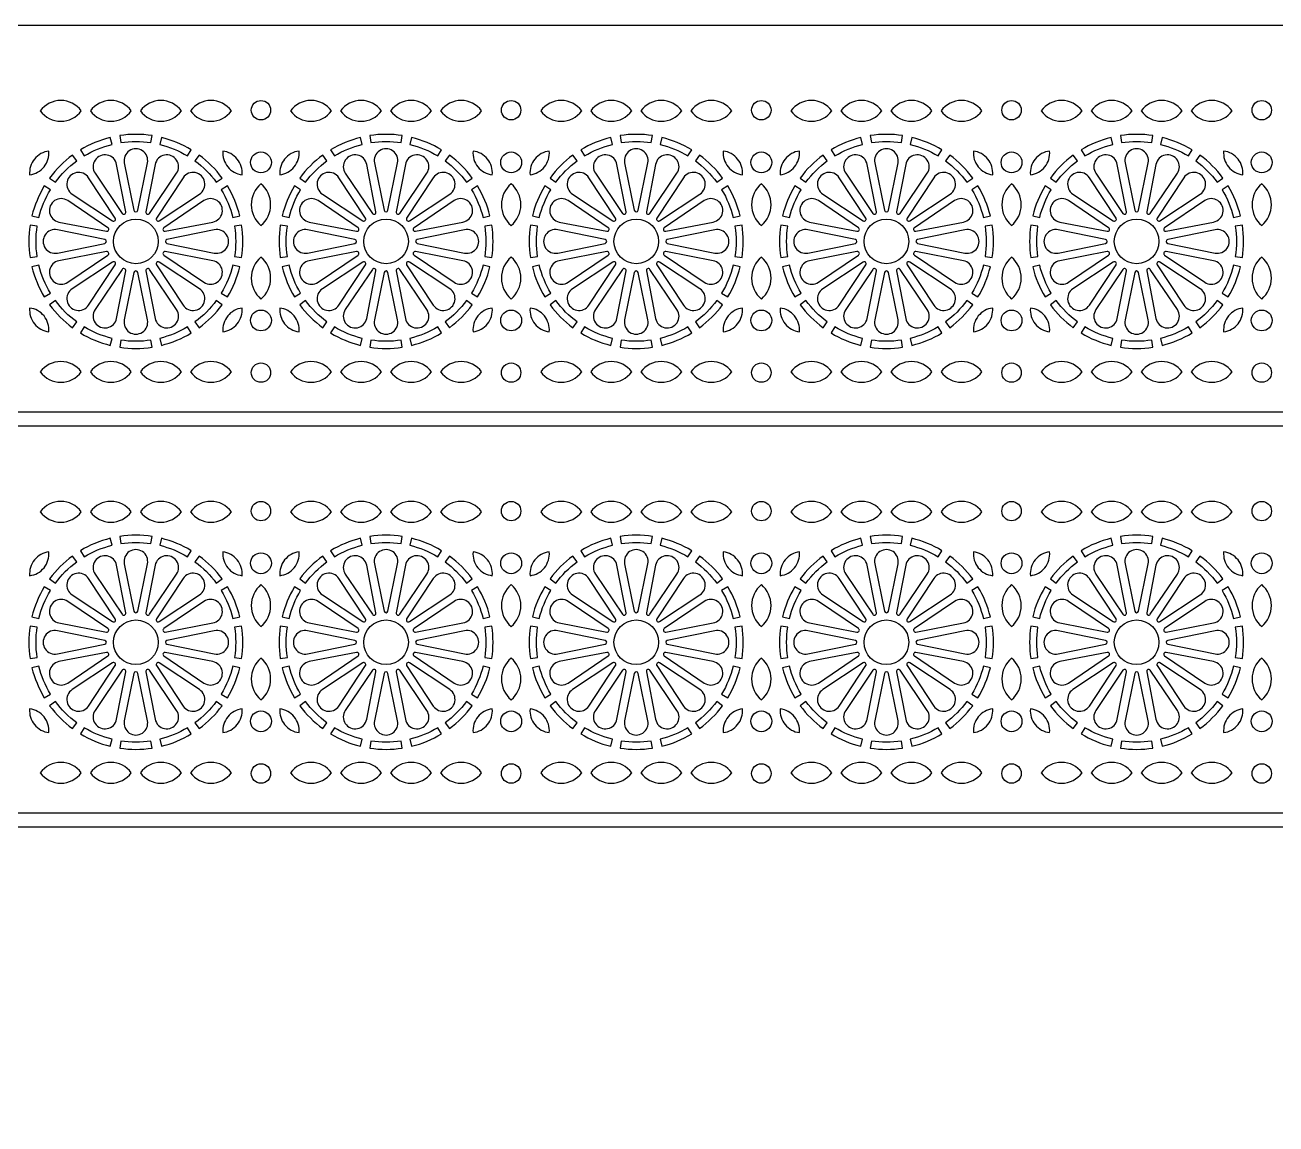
# Model space of a CAD drawing. Header units: millimetres. Extents: x 0 to 2290, y 158 to 1220.
# Drawn here: x 486 to 1036, y 737 to 1220 of the extents above; entities that cross this region are included whole.
import ezdxf

# ---------------------------------------------------------------- set-up
doc = ezdxf.new("R2010")
doc.units = ezdxf.units.MM
doc.layers.add('CUT', color=1, linetype='CONTINUOUS')

msp = doc.modelspace()

# ---------------------------------------------------------------- linework, layer by layer
at = {"layer": 'CUT'}
for points in [[(0, 1220), (1400.362, 1220), (1230.212, 1049.85), (170.15, 1049.85)], [(0, 1043.85), (1400.362, 1043.85), (1230.212, 873.7), (170.15, 873.7)], [(0, 867.7), (1059.75, 867.7), (1059.75, 157.95), (0, 157.95)]]:
    msp.add_lwpolyline(points, close=True, dxfattribs=at)
for points in [[(511.188, 1182.275, 0.2394053), (502.181, 1186.85, 0.2394053), (493.174, 1182.275, 0.2394053), (502.181, 1177.7, 0.2394053)], [(533.188, 1182.275, 0.2394053), (524.181, 1186.85, 0.2394053), (515.174, 1182.275, 0.2394053), (524.181, 1177.7, 0.2394053)], [(555.188, 1182.275, 0.2394053), (546.181, 1186.85, 0.2394053), (537.174, 1182.275, 0.2394053), (546.181, 1177.7, 0.2394053)], [(577.188, 1182.275, 0.2394053), (568.181, 1186.85, 0.2394053), (559.174, 1182.275, 0.2394053), (568.181, 1177.7, 0.2394053)], [(621.188, 1182.275, 0.2394053), (612.181, 1186.85, 0.2394053), (603.174, 1182.275, 0.2394053), (612.181, 1177.7, 0.2394053)], [(643.188, 1182.275, 0.2394053), (634.181, 1186.85, 0.2394053), (625.174, 1182.275, 0.2394053), (634.181, 1177.7, 0.2394053)], [(665.188, 1182.275, 0.2394053), (656.181, 1186.85, 0.2394053), (647.174, 1182.275, 0.2394053), (656.181, 1177.7, 0.2394053)], [(687.188, 1182.275, 0.2394053), (678.181, 1186.85, 0.2394053), (669.174, 1182.275, 0.2394053), (678.181, 1177.7, 0.2394053)], [(722.181, 1177.7, 0.2394053), (731.188, 1182.275, 0.2394053), (722.181, 1186.85, 0.2394053), (713.174, 1182.275, 0.2394053)], [(744.181, 1177.7, 0.2394053), (753.188, 1182.275, 0.2394053), (744.181, 1186.85, 0.2394053), (735.174, 1182.275, 0.2394053)], [(766.181, 1177.7, 0.2394053), (775.188, 1182.275, 0.2394053), (766.181, 1186.85, 0.2394053), (757.174, 1182.275, 0.2394053)], [(788.181, 1177.7, 0.2394053), (797.188, 1182.275, 0.2394053), (788.181, 1186.85, 0.2394053), (779.174, 1182.275, 0.2394053)], [(832.181, 1177.7, 0.2394053), (841.188, 1182.275, 0.2394053), (832.181, 1186.85, 0.2394053), (823.174, 1182.275, 0.2394053)], [(854.181, 1177.7, 0.2394053), (863.188, 1182.275, 0.2394053), (854.181, 1186.85, 0.2394053), (845.174, 1182.275, 0.2394053)], [(876.181, 1177.7, 0.2394053), (885.188, 1182.275, 0.2394053), (876.181, 1186.85, 0.2394053), (867.174, 1182.275, 0.2394053)], [(898.181, 1177.7, 0.2394053), (907.188, 1182.275, 0.2394053), (898.181, 1186.85, 0.2394053), (889.174, 1182.275, 0.2394053)], [(942.181, 1177.7, 0.2394053), (951.188, 1182.275, 0.2394053), (942.181, 1186.85, 0.2394053), (933.174, 1182.275, 0.2394053)], [(964.181, 1177.7, 0.2394053), (973.188, 1182.275, 0.2394053), (964.181, 1186.85, 0.2394053), (955.174, 1182.275, 0.2394053)], [(986.181, 1177.7, 0.2394053), (995.188, 1182.275, 0.2394053), (986.181, 1186.85, 0.2394053), (977.174, 1182.275, 0.2394053)], [(1008.181, 1177.7, 0.2394053), (1017.188, 1182.275, 0.2394053), (1008.181, 1186.85, 0.2394053), (999.174, 1182.275, 0.2394053)], [(528.551, 1168.319, -0.0759539), (541.811, 1168.319), (542.291, 1171.429, 0.0760116), (528.071, 1171.429)], [(638.551, 1168.319, -0.0759539), (651.811, 1168.319), (652.291, 1171.429, 0.0760116), (638.071, 1171.429)], [(762.291, 1171.429, 0.0760116), (748.071, 1171.429), (748.551, 1168.319, -0.0759539), (761.811, 1168.319)], [(872.291, 1171.429, 0.0760116), (858.071, 1171.429), (858.551, 1168.319, -0.0759539), (871.811, 1168.319)], [(982.291, 1171.429, 0.0760116), (968.071, 1171.429), (968.551, 1168.319, -0.0759539), (981.811, 1168.319)], [(512.45, 1162.478, -0.075954), (524.7, 1167.552), (523.954, 1170.61, 0.0760115), (510.815, 1165.169)], [(545.662, 1167.552, -0.075954), (557.912, 1162.478), (559.547, 1165.169, 0.0760115), (546.408, 1170.61)], [(622.45, 1162.478, -0.075954), (634.7, 1167.552), (633.954, 1170.61, 0.0760115), (620.815, 1165.169)], [(655.662, 1167.552, -0.075954), (667.912, 1162.478), (669.547, 1165.169, 0.0760115), (656.408, 1170.61)], [(743.954, 1170.61, 0.0760115), (730.815, 1165.169), (732.45, 1162.478, -0.075954), (744.7, 1167.552)], [(779.547, 1165.169, 0.0760115), (766.408, 1170.61), (765.662, 1167.552, -0.075954), (777.912, 1162.478)], [(853.954, 1170.61, 0.0760115), (840.815, 1165.169), (842.45, 1162.478, -0.075954), (854.7, 1167.552)], [(889.547, 1165.169, 0.0760115), (876.408, 1170.61), (875.662, 1167.552, -0.075954), (887.912, 1162.478)], [(963.954, 1170.61, 0.0760115), (950.815, 1165.169), (952.45, 1162.478, -0.075954), (964.7, 1167.552)], [(999.547, 1165.169, 0.0760115), (986.408, 1170.61), (985.662, 1167.552, -0.075954), (997.912, 1162.478)], [(496.932, 1164.615, 0.1945763), (490.594, 1161.114, 0.1945765), (488.472, 1154.19, 0.1945763), (494.81, 1157.691, 0.1945765)], [(499.81, 1150.921, -0.0759542), (509.185, 1160.296), (507.326, 1162.837, 0.0760113), (497.269, 1152.78)], [(530.737, 1137.874), (526.694, 1158.749, 1.2247823), (517.265, 1154.843), (529.167, 1137.224, 0.816472)], [(536.031, 1138.589), (540.284, 1159.422, 1.2247824), (530.079, 1159.422), (534.332, 1138.589, 0.8164713)], [(541.195, 1137.224), (553.097, 1154.843, 1.2247823), (543.668, 1158.749), (539.625, 1137.874, 0.816472)], [(561.177, 1160.296, -0.0759542), (570.552, 1150.921), (573.093, 1152.78, 0.0760113), (563.036, 1162.837)], [(581.89, 1154.19, 0.1945765), (579.768, 1161.114, 0.1945763), (573.43, 1164.615, 0.1945765), (575.552, 1157.691, 0.1945763)], [(606.932, 1164.615, 0.1945763), (600.594, 1161.114, 0.1945765), (598.472, 1154.19, 0.1945763), (604.81, 1157.691, 0.1945765)], [(609.81, 1150.921, -0.0759542), (619.185, 1160.296), (617.326, 1162.837, 0.0760113), (607.269, 1152.78)], [(640.737, 1137.874), (636.694, 1158.749, 1.2247823), (627.265, 1154.843), (639.167, 1137.224, 0.816472)], [(646.031, 1138.589), (650.284, 1159.422, 1.2247824), (640.079, 1159.422), (644.332, 1138.589, 0.8164713)], [(651.195, 1137.224), (663.097, 1154.843, 1.2247823), (653.668, 1158.749), (649.625, 1137.874, 0.816472)], [(671.177, 1160.296, -0.0759542), (680.552, 1150.921), (683.093, 1152.78, 0.0760113), (673.036, 1162.837)], [(691.89, 1154.19, 0.1945765), (689.768, 1161.114, 0.1945763), (683.43, 1164.615, 0.1945765), (685.552, 1157.691, 0.1945763)], [(714.81, 1157.691, 0.1945765), (716.932, 1164.615, 0.1945763), (710.594, 1161.114, 0.1945765), (708.472, 1154.19, 0.1945763)], [(727.326, 1162.837, 0.0760113), (717.269, 1152.78), (719.81, 1150.921, -0.0759542), (729.185, 1160.296)], [(750.737, 1137.874), (746.694, 1158.749, 1.2247823), (737.265, 1154.843), (749.167, 1137.224, 0.816472)], [(756.031, 1138.589), (760.284, 1159.422, 1.2247824), (750.079, 1159.422), (754.332, 1138.589, 0.8164713)], [(761.195, 1137.224), (773.097, 1154.843, 1.2247823), (763.668, 1158.749), (759.625, 1137.874, 0.816472)], [(793.093, 1152.78, 0.0760113), (783.036, 1162.837), (781.177, 1160.296, -0.0759542), (790.552, 1150.921)], [(795.552, 1157.691, 0.1945763), (801.89, 1154.19, 0.1945765), (799.768, 1161.114, 0.1945763), (793.43, 1164.615, 0.1945765)], [(824.81, 1157.691, 0.1945765), (826.932, 1164.615, 0.1945763), (820.594, 1161.114, 0.1945765), (818.472, 1154.19, 0.1945763)], [(837.326, 1162.837, 0.0760113), (827.269, 1152.78), (829.81, 1150.921, -0.0759542), (839.185, 1160.296)], [(860.737, 1137.874), (856.694, 1158.749, 1.2247823), (847.265, 1154.843), (859.167, 1137.224, 0.816472)], [(866.031, 1138.589), (870.284, 1159.422, 1.2247824), (860.079, 1159.422), (864.332, 1138.589, 0.8164713)], [(871.195, 1137.224), (883.097, 1154.843, 1.2247823), (873.668, 1158.749), (869.625, 1137.874, 0.816472)], [(903.093, 1152.78, 0.0760113), (893.036, 1162.837), (891.177, 1160.296, -0.0759542), (900.552, 1150.921)], [(905.552, 1157.691, 0.1945763), (911.89, 1154.19, 0.1945765), (909.768, 1161.114, 0.1945763), (903.43, 1164.615, 0.1945765)], [(934.81, 1157.691, 0.1945765), (936.932, 1164.615, 0.1945763), (930.594, 1161.114, 0.1945765), (928.472, 1154.19, 0.1945763)], [(947.326, 1162.837, 0.0760113), (937.269, 1152.78), (939.81, 1150.921, -0.0759542), (949.185, 1160.296)], [(970.737, 1137.874), (966.694, 1158.749, 1.2247823), (957.265, 1154.843), (969.167, 1137.224, 0.816472)], [(976.031, 1138.589), (980.284, 1159.422, 1.2247824), (970.079, 1159.422), (974.332, 1138.589, 0.8164713)], [(981.195, 1137.224), (993.097, 1154.843, 1.2247823), (983.668, 1158.749), (979.625, 1137.874, 0.816472)], [(1013.093, 1152.78, 0.0760113), (1003.036, 1162.837), (1001.177, 1160.296, -0.0759542), (1010.552, 1150.921)], [(1015.552, 1157.691, 0.1945763), (1021.89, 1154.19, 0.1945765), (1019.768, 1161.114, 0.1945763), (1013.43, 1164.615, 0.1945765)], [(526.12, 1135.188), (514.396, 1152.926, 1.2247826), (507.18, 1145.71), (524.918, 1133.986, 0.8164706)], [(545.444, 1133.986), (563.182, 1145.71, 1.2247826), (555.966, 1152.926), (544.242, 1135.188, 0.8164706)], [(636.12, 1135.188), (624.396, 1152.926, 1.2247826), (617.18, 1145.71), (634.918, 1133.986, 0.8164706)], [(655.444, 1133.986), (673.182, 1145.71, 1.2247826), (665.966, 1152.926), (654.242, 1135.188, 0.8164706)], [(746.12, 1135.188), (734.396, 1152.926, 1.2247826), (727.18, 1145.71), (744.918, 1133.986, 0.8164706)], [(765.444, 1133.986), (783.182, 1145.71, 1.2247826), (775.966, 1152.926), (764.242, 1135.188, 0.8164706)], [(856.12, 1135.188), (844.396, 1152.926, 1.2247826), (837.18, 1145.71), (854.918, 1133.986, 0.8164706)], [(875.444, 1133.986), (893.182, 1145.71, 1.2247826), (885.966, 1152.926), (874.242, 1135.188, 0.8164706)], [(966.12, 1135.188), (954.396, 1152.926, 1.2247826), (947.18, 1145.71), (964.918, 1133.986, 0.8164706)], [(985.444, 1133.986), (1003.182, 1145.71, 1.2247826), (995.966, 1152.926), (984.242, 1135.188, 0.8164706)], [(590.181, 1131.843, 0.2204795), (594.446, 1141.045, 0.2204795), (590.181, 1150.247, 0.2204795), (585.916, 1141.045, 0.2204795)], [(700.181, 1131.843, 0.2204795), (704.446, 1141.045, 0.2204795), (700.181, 1150.247, 0.2204795), (695.916, 1141.045, 0.2204795)], [(814.446, 1141.045, 0.2204795), (810.181, 1150.247, 0.2204795), (805.916, 1141.045, 0.2204795), (810.181, 1131.843, 0.2204795)], [(924.446, 1141.045, 0.2204795), (920.181, 1150.247, 0.2204795), (915.916, 1141.045, 0.2204795), (920.181, 1131.843, 0.2204795)], [(1034.446, 1141.045, 0.2204795), (1030.181, 1150.247, 0.2204795), (1025.916, 1141.045, 0.2204795), (1030.181, 1131.843, 0.2204795)], [(492.554, 1135.406, -0.075954), (497.628, 1147.656), (494.937, 1149.291, 0.0760115), (489.496, 1136.152)], [(572.734, 1147.656, -0.075954), (577.808, 1135.406), (580.866, 1136.152, 0.0760115), (575.425, 1149.291)], [(602.554, 1135.406, -0.075954), (607.628, 1147.656), (604.937, 1149.291, 0.0760115), (599.496, 1136.152)], [(682.734, 1147.656, -0.075954), (687.808, 1135.406), (690.866, 1136.152, 0.0760115), (685.425, 1149.291)], [(714.937, 1149.291, 0.0760115), (709.496, 1136.152), (712.554, 1135.406, -0.075954), (717.628, 1147.656)], [(800.866, 1136.152, 0.0760115), (795.425, 1149.291), (792.734, 1147.656, -0.075954), (797.808, 1135.406)], [(824.937, 1149.291, 0.0760115), (819.496, 1136.152), (822.554, 1135.406, -0.075954), (827.628, 1147.656)], [(910.866, 1136.152, 0.0760115), (905.425, 1149.291), (902.734, 1147.656, -0.075954), (907.808, 1135.406)], [(934.937, 1149.291, 0.0760115), (929.496, 1136.152), (932.554, 1135.406, -0.075954), (937.628, 1147.656)], [(1020.866, 1136.152, 0.0760115), (1015.425, 1149.291), (1012.734, 1147.656, -0.075954), (1017.808, 1135.406)], [(522.882, 1130.939), (505.263, 1142.841, 1.2247823), (501.357, 1133.412), (522.232, 1129.369, 0.816472)], [(548.13, 1129.369), (569.005, 1133.412, 1.2247823), (565.099, 1142.841), (547.48, 1130.939, 0.816472)], [(632.882, 1130.939), (615.263, 1142.841, 1.2247823), (611.357, 1133.412), (632.232, 1129.369, 0.816472)], [(658.13, 1129.369), (679.005, 1133.412, 1.2247823), (675.099, 1142.841), (657.48, 1130.939, 0.816472)], [(742.882, 1130.939), (725.263, 1142.841, 1.2247823), (721.357, 1133.412), (742.232, 1129.369, 0.816472)], [(768.13, 1129.369), (789.005, 1133.412, 1.2247823), (785.099, 1142.841), (767.48, 1130.939, 0.816472)], [(852.882, 1130.939), (835.263, 1142.841, 1.2247823), (831.357, 1133.412), (852.232, 1129.369, 0.816472)], [(878.13, 1129.369), (899.005, 1133.412, 1.2247823), (895.099, 1142.841), (877.48, 1130.939, 0.816472)], [(962.882, 1130.939), (945.263, 1142.841, 1.2247823), (941.357, 1133.412), (962.232, 1129.369, 0.816472)], [(988.13, 1129.369), (1009.005, 1133.412, 1.2247823), (1005.099, 1142.841), (987.48, 1130.939, 0.816472)], [(491.788, 1118.295, -0.0759539), (491.788, 1131.555), (488.677, 1132.035, 0.0760116), (488.677, 1117.815)], [(521.517, 1125.775), (500.684, 1130.028, 1.2247824), (500.684, 1119.822), (521.517, 1124.075, 0.8164713)], [(548.845, 1124.075), (569.678, 1119.822, 1.2247824), (569.678, 1130.028), (548.845, 1125.775, 0.8164713)], [(578.575, 1131.555, -0.0759539), (578.575, 1118.295), (581.685, 1117.815, 0.0760116), (581.685, 1132.035)], [(601.788, 1118.295, -0.0759539), (601.788, 1131.555), (598.677, 1132.035, 0.0760116), (598.677, 1117.815)], [(631.517, 1125.775), (610.684, 1130.028, 1.2247824), (610.684, 1119.822), (631.517, 1124.075, 0.8164713)], [(658.845, 1124.075), (679.678, 1119.822, 1.2247824), (679.678, 1130.028), (658.845, 1125.775, 0.8164713)], [(688.575, 1131.555, -0.0759539), (688.575, 1118.295), (691.685, 1117.815, 0.0760116), (691.685, 1132.035)], [(708.677, 1132.035, 0.0760116), (708.677, 1117.815), (711.788, 1118.295, -0.0759539), (711.788, 1131.555)], [(741.517, 1125.775), (720.684, 1130.028, 1.2247824), (720.684, 1119.822), (741.517, 1124.075, 0.8164713)], [(768.845, 1124.075), (789.678, 1119.822, 1.2247824), (789.678, 1130.028), (768.845, 1125.775, 0.8164713)], [(801.685, 1117.815, 0.0760116), (801.685, 1132.035), (798.575, 1131.555, -0.0759539), (798.575, 1118.295)], [(818.677, 1132.035, 0.0760116), (818.677, 1117.815), (821.788, 1118.295, -0.0759539), (821.788, 1131.555)], [(851.517, 1125.775), (830.684, 1130.028, 1.2247824), (830.684, 1119.822), (851.517, 1124.075, 0.8164713)], [(878.845, 1124.075), (899.678, 1119.822, 1.2247824), (899.678, 1130.028), (878.845, 1125.775, 0.8164713)], [(911.685, 1117.815, 0.0760116), (911.685, 1132.035), (908.575, 1131.555, -0.0759539), (908.575, 1118.295)], [(928.677, 1132.035, 0.0760116), (928.677, 1117.815), (931.788, 1118.295, -0.0759539), (931.788, 1131.555)], [(961.517, 1125.775), (940.684, 1130.028, 1.2247824), (940.684, 1119.822), (961.517, 1124.075, 0.8164713)], [(988.845, 1124.075), (1009.678, 1119.822, 1.2247824), (1009.678, 1130.028), (988.845, 1125.775, 0.8164713)], [(1021.685, 1117.815, 0.0760116), (1021.685, 1132.035), (1018.575, 1131.555, -0.0759539), (1018.575, 1118.295)], [(522.232, 1120.481), (501.357, 1116.438, 1.2247823), (505.263, 1107.009), (522.882, 1118.911, 0.816472)], [(547.48, 1118.911), (565.099, 1107.009, 1.2247823), (569.005, 1116.438), (548.13, 1120.481, 0.816472)], [(590.181, 1099.603, 0.2204795), (594.446, 1108.805, 0.2204795), (590.181, 1118.007, 0.2204795), (585.916, 1108.805, 0.2204795)], [(632.232, 1120.481), (611.357, 1116.438, 1.2247823), (615.263, 1107.009), (632.882, 1118.911, 0.816472)], [(657.48, 1118.911), (675.099, 1107.009, 1.2247823), (679.005, 1116.438), (658.13, 1120.481, 0.816472)], [(700.181, 1099.603, 0.2204795), (704.446, 1108.805, 0.2204795), (700.181, 1118.007, 0.2204795), (695.916, 1108.805, 0.2204795)], [(742.232, 1120.481), (721.357, 1116.438, 1.2247823), (725.263, 1107.009), (742.882, 1118.911, 0.816472)], [(767.48, 1118.911), (785.099, 1107.009, 1.2247823), (789.005, 1116.438), (768.13, 1120.481, 0.816472)], [(814.446, 1108.805, 0.2204795), (810.181, 1118.007, 0.2204795), (805.916, 1108.805, 0.2204795), (810.181, 1099.603, 0.2204795)], [(852.232, 1120.481), (831.357, 1116.438, 1.2247823), (835.263, 1107.009), (852.882, 1118.911, 0.816472)], [(877.48, 1118.911), (895.099, 1107.009, 1.2247823), (899.005, 1116.438), (878.13, 1120.481, 0.816472)], [(924.446, 1108.805, 0.2204795), (920.181, 1118.007, 0.2204795), (915.916, 1108.805, 0.2204795), (920.181, 1099.603, 0.2204795)], [(962.232, 1120.481), (941.357, 1116.438, 1.2247823), (945.263, 1107.009), (962.882, 1118.911, 0.816472)], [(987.48, 1118.911), (1005.099, 1107.009, 1.2247823), (1009.005, 1116.438), (988.13, 1120.481, 0.816472)], [(1034.446, 1108.805, 0.2204795), (1030.181, 1118.007, 0.2204795), (1025.916, 1108.805, 0.2204795), (1030.181, 1099.603, 0.2204795)], [(497.628, 1102.194, -0.075954), (492.554, 1114.444), (489.496, 1113.698, 0.0760115), (494.937, 1100.559)], [(524.918, 1115.864), (507.18, 1104.14, 1.2247826), (514.396, 1096.924), (526.12, 1114.662, 0.8164706)], [(529.167, 1112.626), (517.265, 1095.007, 1.2247823), (526.694, 1091.101), (530.737, 1111.976, 0.816472)], [(534.332, 1111.261), (530.079, 1090.428, 1.2247824), (540.284, 1090.428), (536.031, 1111.261, 0.8164713)], [(539.625, 1111.976), (543.668, 1091.101, 1.2247823), (553.097, 1095.007), (541.195, 1112.626, 0.816472)], [(544.242, 1114.662), (555.966, 1096.924, 1.2247826), (563.182, 1104.14), (545.444, 1115.864, 0.8164706)], [(577.808, 1114.444, -0.075954), (572.734, 1102.194), (575.425, 1100.559, 0.0760115), (580.866, 1113.698)], [(607.628, 1102.194, -0.075954), (602.554, 1114.444), (599.496, 1113.698, 0.0760115), (604.937, 1100.559)], [(634.918, 1115.864), (617.18, 1104.14, 1.2247826), (624.396, 1096.924), (636.12, 1114.662, 0.8164706)], [(639.167, 1112.626), (627.265, 1095.007, 1.2247823), (636.694, 1091.101), (640.737, 1111.976, 0.816472)], [(644.332, 1111.261), (640.079, 1090.428, 1.2247824), (650.284, 1090.428), (646.031, 1111.261, 0.8164713)], [(649.625, 1111.976), (653.668, 1091.101, 1.2247823), (663.097, 1095.007), (651.195, 1112.626, 0.816472)], [(654.242, 1114.662), (665.966, 1096.924, 1.2247826), (673.182, 1104.14), (655.444, 1115.864, 0.8164706)], [(687.808, 1114.444, -0.075954), (682.734, 1102.194), (685.425, 1100.559, 0.0760115), (690.866, 1113.698)], [(709.496, 1113.698, 0.0760115), (714.937, 1100.559), (717.628, 1102.194, -0.075954), (712.554, 1114.444)], [(744.918, 1115.864), (727.18, 1104.14, 1.2247826), (734.396, 1096.924), (746.12, 1114.662, 0.8164706)], [(749.167, 1112.626), (737.265, 1095.007, 1.2247823), (746.694, 1091.101), (750.737, 1111.976, 0.816472)], [(754.332, 1111.261), (750.079, 1090.428, 1.2247824), (760.284, 1090.428), (756.031, 1111.261, 0.8164713)], [(759.625, 1111.976), (763.668, 1091.101, 1.2247823), (773.097, 1095.007), (761.195, 1112.626, 0.816472)], [(764.242, 1114.662), (775.966, 1096.924, 1.2247826), (783.182, 1104.14), (765.444, 1115.864, 0.8164706)], [(795.425, 1100.559, 0.0760115), (800.866, 1113.698), (797.808, 1114.444, -0.075954), (792.734, 1102.194)], [(819.496, 1113.698, 0.0760115), (824.937, 1100.559), (827.628, 1102.194, -0.075954), (822.554, 1114.444)], [(854.918, 1115.864), (837.18, 1104.14, 1.2247826), (844.396, 1096.924), (856.12, 1114.662, 0.8164706)], [(859.167, 1112.626), (847.265, 1095.007, 1.2247823), (856.694, 1091.101), (860.737, 1111.976, 0.816472)], [(864.332, 1111.261), (860.079, 1090.428, 1.2247824), (870.284, 1090.428), (866.031, 1111.261, 0.8164713)], [(869.625, 1111.976), (873.668, 1091.101, 1.2247823), (883.097, 1095.007), (871.195, 1112.626, 0.816472)], [(874.242, 1114.662), (885.966, 1096.924, 1.2247826), (893.182, 1104.14), (875.444, 1115.864, 0.8164706)], [(905.425, 1100.559, 0.0760115), (910.866, 1113.698), (907.808, 1114.444, -0.075954), (902.734, 1102.194)], [(929.496, 1113.698, 0.0760115), (934.937, 1100.559), (937.628, 1102.194, -0.075954), (932.554, 1114.444)], [(964.918, 1115.864), (947.18, 1104.14, 1.2247826), (954.396, 1096.924), (966.12, 1114.662, 0.8164706)], [(969.167, 1112.626), (957.265, 1095.007, 1.2247823), (966.694, 1091.101), (970.737, 1111.976, 0.816472)], [(974.332, 1111.261), (970.079, 1090.428, 1.2247824), (980.284, 1090.428), (976.031, 1111.261, 0.8164713)], [(979.625, 1111.976), (983.668, 1091.101, 1.2247823), (993.097, 1095.007), (981.195, 1112.626, 0.816472)], [(984.242, 1114.662), (995.966, 1096.924, 1.2247826), (1003.182, 1104.14), (985.444, 1115.864, 0.8164706)], [(1015.425, 1100.559, 0.0760115), (1020.866, 1113.698), (1017.808, 1114.444, -0.075954), (1012.734, 1102.194)], [(488.472, 1095.66, 0.1945765), (490.594, 1088.736, 0.1945763), (496.932, 1085.235, 0.1945765), (494.81, 1092.159, 0.1945763)], [(509.185, 1089.554, -0.0759542), (499.81, 1098.929), (497.269, 1097.07, 0.0760113), (507.326, 1087.013)], [(570.552, 1098.929, -0.0759542), (561.177, 1089.554), (563.036, 1087.013, 0.0760113), (573.093, 1097.07)], [(573.43, 1085.235, 0.1945763), (579.768, 1088.736, 0.1945765), (581.89, 1095.66, 0.1945763), (575.552, 1092.159, 0.1945765)], [(598.472, 1095.66, 0.1945765), (600.594, 1088.736, 0.1945763), (606.932, 1085.235, 0.1945765), (604.81, 1092.159, 0.1945763)], [(619.185, 1089.554, -0.0759542), (609.81, 1098.929), (607.269, 1097.07, 0.0760113), (617.326, 1087.013)], [(680.552, 1098.929, -0.0759542), (671.177, 1089.554), (673.036, 1087.013, 0.0760113), (683.093, 1097.07)], [(683.43, 1085.235, 0.1945763), (689.768, 1088.736, 0.1945765), (691.89, 1095.66, 0.1945763), (685.552, 1092.159, 0.1945765)], [(714.81, 1092.159, 0.1945763), (708.472, 1095.66, 0.1945765), (710.594, 1088.736, 0.1945763), (716.932, 1085.235, 0.1945765)], [(717.269, 1097.07, 0.0760113), (727.326, 1087.013), (729.185, 1089.554, -0.0759542), (719.81, 1098.929)], [(783.036, 1087.013, 0.0760113), (793.093, 1097.07), (790.552, 1098.929, -0.0759542), (781.177, 1089.554)], [(795.552, 1092.159, 0.1945765), (793.43, 1085.235, 0.1945763), (799.768, 1088.736, 0.1945765), (801.89, 1095.66, 0.1945763)], [(824.81, 1092.159, 0.1945763), (818.472, 1095.66, 0.1945765), (820.594, 1088.736, 0.1945763), (826.932, 1085.235, 0.1945765)], [(827.269, 1097.07, 0.0760113), (837.326, 1087.013), (839.185, 1089.554, -0.0759542), (829.81, 1098.929)], [(893.036, 1087.013, 0.0760113), (903.093, 1097.07), (900.552, 1098.929, -0.0759542), (891.177, 1089.554)], [(905.552, 1092.159, 0.1945765), (903.43, 1085.235, 0.1945763), (909.768, 1088.736, 0.1945765), (911.89, 1095.66, 0.1945763)], [(934.81, 1092.159, 0.1945763), (928.472, 1095.66, 0.1945765), (930.594, 1088.736, 0.1945763), (936.932, 1085.235, 0.1945765)], [(937.269, 1097.07, 0.0760113), (947.326, 1087.013), (949.185, 1089.554, -0.0759542), (939.81, 1098.929)], [(1003.036, 1087.013, 0.0760113), (1013.093, 1097.07), (1010.552, 1098.929, -0.0759542), (1001.177, 1089.554)], [(1015.552, 1092.159, 0.1945765), (1013.43, 1085.235, 0.1945763), (1019.768, 1088.736, 0.1945765), (1021.89, 1095.66, 0.1945763)], [(524.7, 1082.298, -0.075954), (512.45, 1087.372), (510.815, 1084.681, 0.0760115), (523.954, 1079.24)], [(557.912, 1087.372, -0.075954), (545.662, 1082.298), (546.408, 1079.24, 0.0760115), (559.547, 1084.681)], [(634.7, 1082.298, -0.075954), (622.45, 1087.372), (620.815, 1084.681, 0.0760115), (633.954, 1079.24)], [(667.912, 1087.372, -0.075954), (655.662, 1082.298), (656.408, 1079.24, 0.0760115), (669.547, 1084.681)], [(730.815, 1084.681, 0.0760115), (743.954, 1079.24), (744.7, 1082.298, -0.075954), (732.45, 1087.372)], [(766.408, 1079.24, 0.0760115), (779.547, 1084.681), (777.912, 1087.372, -0.075954), (765.662, 1082.298)], [(840.815, 1084.681, 0.0760115), (853.954, 1079.24), (854.7, 1082.298, -0.075954), (842.45, 1087.372)], [(876.408, 1079.24, 0.0760115), (889.547, 1084.681), (887.912, 1087.372, -0.075954), (875.662, 1082.298)], [(950.815, 1084.681, 0.0760115), (963.954, 1079.24), (964.7, 1082.298, -0.075954), (952.45, 1087.372)], [(986.408, 1079.24, 0.0760115), (999.547, 1084.681), (997.912, 1087.372, -0.075954), (985.662, 1082.298)], [(541.811, 1081.531, -0.0759539), (528.551, 1081.531), (528.071, 1078.421, 0.0760116), (542.291, 1078.421)], [(651.811, 1081.531, -0.0759539), (638.551, 1081.531), (638.071, 1078.421, 0.0760116), (652.291, 1078.421)], [(748.071, 1078.421, 0.0760116), (762.291, 1078.421), (761.811, 1081.531, -0.0759539), (748.551, 1081.531)], [(858.071, 1078.421, 0.0760116), (872.291, 1078.421), (871.811, 1081.531, -0.0759539), (858.551, 1081.531)], [(968.071, 1078.421, 0.0760116), (982.291, 1078.421), (981.811, 1081.531, -0.0759539), (968.551, 1081.531)], [(511.188, 1067.575, 0.2394053), (502.181, 1072.15, 0.2394053), (493.174, 1067.575, 0.2394053), (502.181, 1063, 0.2394053)], [(533.188, 1067.575, 0.2394053), (524.181, 1072.15, 0.2394053), (515.174, 1067.575, 0.2394053), (524.181, 1063, 0.2394053)], [(555.188, 1067.575, 0.2394053), (546.181, 1072.15, 0.2394053), (537.174, 1067.575, 0.2394053), (546.181, 1063, 0.2394053)], [(577.188, 1067.575, 0.2394053), (568.181, 1072.15, 0.2394053), (559.174, 1067.575, 0.2394053), (568.181, 1063, 0.2394053)], [(621.188, 1067.575, 0.2394053), (612.181, 1072.15, 0.2394053), (603.174, 1067.575, 0.2394053), (612.181, 1063, 0.2394053)], [(643.188, 1067.575, 0.2394053), (634.181, 1072.15, 0.2394053), (625.174, 1067.575, 0.2394053), (634.181, 1063, 0.2394053)], [(665.188, 1067.575, 0.2394053), (656.181, 1072.15, 0.2394053), (647.174, 1067.575, 0.2394053), (656.181, 1063, 0.2394053)], [(687.188, 1067.575, 0.2394053), (678.181, 1072.15, 0.2394053), (669.174, 1067.575, 0.2394053), (678.181, 1063, 0.2394053)], [(722.181, 1063, 0.2394053), (731.188, 1067.575, 0.2394053), (722.181, 1072.15, 0.2394053), (713.174, 1067.575, 0.2394053)], [(744.181, 1063, 0.2394053), (753.188, 1067.575, 0.2394053), (744.181, 1072.15, 0.2394053), (735.174, 1067.575, 0.2394053)], [(766.181, 1063, 0.2394053), (775.188, 1067.575, 0.2394053), (766.181, 1072.15, 0.2394053), (757.174, 1067.575, 0.2394053)], [(788.181, 1063, 0.2394053), (797.188, 1067.575, 0.2394053), (788.181, 1072.15, 0.2394053), (779.174, 1067.575, 0.2394053)], [(832.181, 1063, 0.2394053), (841.188, 1067.575, 0.2394053), (832.181, 1072.15, 0.2394053), (823.174, 1067.575, 0.2394053)], [(854.181, 1063, 0.2394053), (863.188, 1067.575, 0.2394053), (854.181, 1072.15, 0.2394053), (845.174, 1067.575, 0.2394053)], [(876.181, 1063, 0.2394053), (885.188, 1067.575, 0.2394053), (876.181, 1072.15, 0.2394053), (867.174, 1067.575, 0.2394053)], [(898.181, 1063, 0.2394053), (907.188, 1067.575, 0.2394053), (898.181, 1072.15, 0.2394053), (889.174, 1067.575, 0.2394053)], [(942.181, 1063, 0.2394053), (951.188, 1067.575, 0.2394053), (942.181, 1072.15, 0.2394053), (933.174, 1067.575, 0.2394053)], [(964.181, 1063, 0.2394053), (973.188, 1067.575, 0.2394053), (964.181, 1072.15, 0.2394053), (955.174, 1067.575, 0.2394053)], [(986.181, 1063, 0.2394053), (995.188, 1067.575, 0.2394053), (986.181, 1072.15, 0.2394053), (977.174, 1067.575, 0.2394053)], [(1008.181, 1063, 0.2394053), (1017.188, 1067.575, 0.2394053), (1008.181, 1072.15, 0.2394053), (999.174, 1067.575, 0.2394053)], [(511.188, 1006.125, 0.2394053), (502.181, 1010.7, 0.2394053), (493.174, 1006.125, 0.2394053), (502.181, 1001.55, 0.2394053)], [(533.188, 1006.125, 0.2394053), (524.181, 1010.7, 0.2394053), (515.174, 1006.125, 0.2394053), (524.181, 1001.55, 0.2394053)], [(555.188, 1006.125, 0.2394053), (546.181, 1010.7, 0.2394053), (537.174, 1006.125, 0.2394053), (546.181, 1001.55, 0.2394053)], [(577.188, 1006.125, 0.2394053), (568.181, 1010.7, 0.2394053), (559.174, 1006.125, 0.2394053), (568.181, 1001.55, 0.2394053)], [(621.188, 1006.125, 0.2394053), (612.181, 1010.7, 0.2394053), (603.174, 1006.125, 0.2394053), (612.181, 1001.55, 0.2394053)], [(643.188, 1006.125, 0.2394053), (634.181, 1010.7, 0.2394053), (625.174, 1006.125, 0.2394053), (634.181, 1001.55, 0.2394053)], [(665.188, 1006.125, 0.2394053), (656.181, 1010.7, 0.2394053), (647.174, 1006.125, 0.2394053), (656.181, 1001.55, 0.2394053)], [(687.188, 1006.125, 0.2394053), (678.181, 1010.7, 0.2394053), (669.174, 1006.125, 0.2394053), (678.181, 1001.55, 0.2394053)], [(722.181, 1001.55, 0.2394053), (731.188, 1006.125, 0.2394053), (722.181, 1010.7, 0.2394053), (713.174, 1006.125, 0.2394053)], [(744.181, 1001.55, 0.2394053), (753.188, 1006.125, 0.2394053), (744.181, 1010.7, 0.2394053), (735.174, 1006.125, 0.2394053)], [(766.181, 1001.55, 0.2394053), (775.188, 1006.125, 0.2394053), (766.181, 1010.7, 0.2394053), (757.174, 1006.125, 0.2394053)], [(788.181, 1001.55, 0.2394053), (797.188, 1006.125, 0.2394053), (788.181, 1010.7, 0.2394053), (779.174, 1006.125, 0.2394053)], [(832.181, 1001.55, 0.2394053), (841.188, 1006.125, 0.2394053), (832.181, 1010.7, 0.2394053), (823.174, 1006.125, 0.2394053)], [(854.181, 1001.55, 0.2394053), (863.188, 1006.125, 0.2394053), (854.181, 1010.7, 0.2394053), (845.174, 1006.125, 0.2394053)], [(876.181, 1001.55, 0.2394053), (885.188, 1006.125, 0.2394053), (876.181, 1010.7, 0.2394053), (867.174, 1006.125, 0.2394053)], [(898.181, 1001.55, 0.2394053), (907.188, 1006.125, 0.2394053), (898.181, 1010.7, 0.2394053), (889.174, 1006.125, 0.2394053)], [(942.181, 1001.55, 0.2394053), (951.188, 1006.125, 0.2394053), (942.181, 1010.7, 0.2394053), (933.174, 1006.125, 0.2394053)], [(964.181, 1001.55, 0.2394053), (973.188, 1006.125, 0.2394053), (964.181, 1010.7, 0.2394053), (955.174, 1006.125, 0.2394053)], [(986.181, 1001.55, 0.2394053), (995.188, 1006.125, 0.2394053), (986.181, 1010.7, 0.2394053), (977.174, 1006.125, 0.2394053)], [(1008.181, 1001.55, 0.2394053), (1017.188, 1006.125, 0.2394053), (1008.181, 1010.7, 0.2394053), (999.174, 1006.125, 0.2394053)], [(528.551, 992.169, -0.0759539), (541.811, 992.169), (542.291, 995.279, 0.0760116), (528.071, 995.279)], [(638.551, 992.169, -0.0759539), (651.811, 992.169), (652.291, 995.279, 0.0760116), (638.071, 995.279)], [(762.291, 995.279, 0.0760116), (748.071, 995.279), (748.551, 992.169, -0.0759539), (761.811, 992.169)], [(872.291, 995.279, 0.0760116), (858.071, 995.279), (858.551, 992.169, -0.0759539), (871.811, 992.169)], [(982.291, 995.279, 0.0760116), (968.071, 995.279), (968.551, 992.169, -0.0759539), (981.811, 992.169)], [(512.45, 986.328, -0.075954), (524.7, 991.402), (523.954, 994.46, 0.0760115), (510.815, 989.019)], [(545.662, 991.402, -0.075954), (557.912, 986.328), (559.547, 989.019, 0.0760115), (546.408, 994.46)], [(622.45, 986.328, -0.075954), (634.7, 991.402), (633.954, 994.46, 0.0760115), (620.815, 989.019)], [(655.662, 991.402, -0.075954), (667.912, 986.328), (669.547, 989.019, 0.0760115), (656.408, 994.46)], [(743.954, 994.46, 0.0760115), (730.815, 989.019), (732.45, 986.328, -0.075954), (744.7, 991.402)], [(779.547, 989.019, 0.0760115), (766.408, 994.46), (765.662, 991.402, -0.075954), (777.912, 986.328)], [(853.954, 994.46, 0.0760115), (840.815, 989.019), (842.45, 986.328, -0.075954), (854.7, 991.402)], [(889.547, 989.019, 0.0760115), (876.408, 994.46), (875.662, 991.402, -0.075954), (887.912, 986.328)], [(963.954, 994.46, 0.0760115), (950.815, 989.019), (952.45, 986.328, -0.075954), (964.7, 991.402)], [(999.547, 989.019, 0.0760115), (986.408, 994.46), (985.662, 991.402, -0.075954), (997.912, 986.328)], [(496.932, 988.465, 0.1945763), (490.594, 984.964, 0.1945765), (488.472, 978.04, 0.1945763), (494.81, 981.541, 0.1945765)], [(499.81, 974.771, -0.0759542), (509.185, 984.146), (507.326, 986.687, 0.0760113), (497.269, 976.63)], [(530.737, 961.724), (526.694, 982.599, 1.2247823), (517.265, 978.693), (529.167, 961.074, 0.816472)], [(536.031, 962.439), (540.284, 983.272, 1.2247824), (530.079, 983.272), (534.332, 962.439, 0.8164713)], [(541.195, 961.074), (553.097, 978.693, 1.2247823), (543.668, 982.599), (539.625, 961.724, 0.816472)], [(561.177, 984.146, -0.0759542), (570.552, 974.771), (573.093, 976.63, 0.0760113), (563.036, 986.687)], [(581.89, 978.04, 0.1945765), (579.768, 984.964, 0.1945763), (573.43, 988.465, 0.1945765), (575.552, 981.541, 0.1945763)], [(606.932, 988.465, 0.1945763), (600.594, 984.964, 0.1945765), (598.472, 978.04, 0.1945763), (604.81, 981.541, 0.1945765)], [(609.81, 974.771, -0.0759542), (619.185, 984.146), (617.326, 986.687, 0.0760113), (607.269, 976.63)], [(640.737, 961.724), (636.694, 982.599, 1.2247823), (627.265, 978.693), (639.167, 961.074, 0.816472)], [(646.031, 962.439), (650.284, 983.272, 1.2247824), (640.079, 983.272), (644.332, 962.439, 0.8164713)], [(651.195, 961.074), (663.097, 978.693, 1.2247823), (653.668, 982.599), (649.625, 961.724, 0.816472)], [(671.177, 984.146, -0.0759542), (680.552, 974.771), (683.093, 976.63, 0.0760113), (673.036, 986.687)], [(691.89, 978.04, 0.1945765), (689.768, 984.964, 0.1945763), (683.43, 988.465, 0.1945765), (685.552, 981.541, 0.1945763)], [(714.81, 981.541, 0.1945765), (716.932, 988.465, 0.1945763), (710.594, 984.964, 0.1945765), (708.472, 978.04, 0.1945763)], [(727.326, 986.687, 0.0760113), (717.269, 976.63), (719.81, 974.771, -0.0759542), (729.185, 984.146)], [(750.737, 961.724), (746.694, 982.599, 1.2247823), (737.265, 978.693), (749.167, 961.074, 0.816472)], [(756.031, 962.439), (760.284, 983.272, 1.2247824), (750.079, 983.272), (754.332, 962.439, 0.8164713)], [(761.195, 961.074), (773.097, 978.693, 1.2247823), (763.668, 982.599), (759.625, 961.724, 0.816472)], [(793.093, 976.63, 0.0760113), (783.036, 986.687), (781.177, 984.146, -0.0759542), (790.552, 974.771)], [(795.552, 981.541, 0.1945763), (801.89, 978.04, 0.1945765), (799.768, 984.964, 0.1945763), (793.43, 988.465, 0.1945765)], [(824.81, 981.541, 0.1945765), (826.932, 988.465, 0.1945763), (820.594, 984.964, 0.1945765), (818.472, 978.04, 0.1945763)], [(837.326, 986.687, 0.0760113), (827.269, 976.63), (829.81, 974.771, -0.0759542), (839.185, 984.146)], [(860.737, 961.724), (856.694, 982.599, 1.2247823), (847.265, 978.693), (859.167, 961.074, 0.816472)], [(866.031, 962.439), (870.284, 983.272, 1.2247824), (860.079, 983.272), (864.332, 962.439, 0.8164713)], [(871.195, 961.074), (883.097, 978.693, 1.2247823), (873.668, 982.599), (869.625, 961.724, 0.816472)], [(903.093, 976.63, 0.0760113), (893.036, 986.687), (891.177, 984.146, -0.0759542), (900.552, 974.771)], [(905.552, 981.541, 0.1945763), (911.89, 978.04, 0.1945765), (909.768, 984.964, 0.1945763), (903.43, 988.465, 0.1945765)], [(934.81, 981.541, 0.1945765), (936.932, 988.465, 0.1945763), (930.594, 984.964, 0.1945765), (928.472, 978.04, 0.1945763)], [(947.326, 986.687, 0.0760113), (937.269, 976.63), (939.81, 974.771, -0.0759542), (949.185, 984.146)], [(970.737, 961.724), (966.694, 982.599, 1.2247823), (957.265, 978.693), (969.167, 961.074, 0.816472)], [(976.031, 962.439), (980.284, 983.272, 1.2247824), (970.079, 983.272), (974.332, 962.439, 0.8164713)], [(981.195, 961.074), (993.097, 978.693, 1.2247823), (983.668, 982.599), (979.625, 961.724, 0.816472)], [(1013.093, 976.63, 0.0760113), (1003.036, 986.687), (1001.177, 984.146, -0.0759542), (1010.552, 974.771)], [(1015.552, 981.541, 0.1945763), (1021.89, 978.04, 0.1945765), (1019.768, 984.964, 0.1945763), (1013.43, 988.465, 0.1945765)], [(526.12, 959.038), (514.396, 976.776, 1.2247826), (507.18, 969.56), (524.918, 957.836, 0.8164706)], [(545.444, 957.836), (563.182, 969.56, 1.2247826), (555.966, 976.776), (544.242, 959.038, 0.8164706)], [(636.12, 959.038), (624.396, 976.776, 1.2247826), (617.18, 969.56), (634.918, 957.836, 0.8164706)], [(655.444, 957.836), (673.182, 969.56, 1.2247826), (665.966, 976.776), (654.242, 959.038, 0.8164706)], [(746.12, 959.038), (734.396, 976.776, 1.2247826), (727.18, 969.56), (744.918, 957.836, 0.8164706)], [(765.444, 957.836), (783.182, 969.56, 1.2247826), (775.966, 976.776), (764.242, 959.038, 0.8164706)], [(856.12, 959.038), (844.396, 976.776, 1.2247826), (837.18, 969.56), (854.918, 957.836, 0.8164706)], [(875.444, 957.836), (893.182, 969.56, 1.2247826), (885.966, 976.776), (874.242, 959.038, 0.8164706)], [(966.12, 959.038), (954.396, 976.776, 1.2247826), (947.18, 969.56), (964.918, 957.836, 0.8164706)], [(985.444, 957.836), (1003.182, 969.56, 1.2247826), (995.966, 976.776), (984.242, 959.038, 0.8164706)], [(590.181, 955.693, 0.2204795), (594.446, 964.895, 0.2204795), (590.181, 974.097, 0.2204795), (585.916, 964.895, 0.2204795)], [(700.181, 955.693, 0.2204795), (704.446, 964.895, 0.2204795), (700.181, 974.097, 0.2204795), (695.916, 964.895, 0.2204795)], [(814.446, 964.895, 0.2204795), (810.181, 974.097, 0.2204795), (805.916, 964.895, 0.2204795), (810.181, 955.693, 0.2204795)], [(924.446, 964.895, 0.2204795), (920.181, 974.097, 0.2204795), (915.916, 964.895, 0.2204795), (920.181, 955.693, 0.2204795)], [(1034.446, 964.895, 0.2204795), (1030.181, 974.097, 0.2204795), (1025.916, 964.895, 0.2204795), (1030.181, 955.693, 0.2204795)], [(492.554, 959.256, -0.075954), (497.628, 971.506), (494.937, 973.141, 0.0760115), (489.496, 960.002)], [(572.734, 971.506, -0.075954), (577.808, 959.256), (580.866, 960.002, 0.0760115), (575.425, 973.141)], [(602.554, 959.256, -0.075954), (607.628, 971.506), (604.937, 973.141, 0.0760115), (599.496, 960.002)], [(682.734, 971.506, -0.075954), (687.808, 959.256), (690.866, 960.002, 0.0760115), (685.425, 973.141)], [(714.937, 973.141, 0.0760115), (709.496, 960.002), (712.554, 959.256, -0.075954), (717.628, 971.506)], [(800.866, 960.002, 0.0760115), (795.425, 973.141), (792.734, 971.506, -0.075954), (797.808, 959.256)], [(824.937, 973.141, 0.0760115), (819.496, 960.002), (822.554, 959.256, -0.075954), (827.628, 971.506)], [(910.866, 960.002, 0.0760115), (905.425, 973.141), (902.734, 971.506, -0.075954), (907.808, 959.256)], [(934.937, 973.141, 0.0760115), (929.496, 960.002), (932.554, 959.256, -0.075954), (937.628, 971.506)], [(1020.866, 960.002, 0.0760115), (1015.425, 973.141), (1012.734, 971.506, -0.075954), (1017.808, 959.256)], [(522.882, 954.789), (505.263, 966.691, 1.2247823), (501.357, 957.262), (522.232, 953.219, 0.816472)], [(548.13, 953.219), (569.005, 957.262, 1.2247823), (565.099, 966.691), (547.48, 954.789, 0.816472)], [(632.882, 954.789), (615.263, 966.691, 1.2247823), (611.357, 957.262), (632.232, 953.219, 0.816472)], [(658.13, 953.219), (679.005, 957.262, 1.2247823), (675.099, 966.691), (657.48, 954.789, 0.816472)], [(742.882, 954.789), (725.263, 966.691, 1.2247823), (721.357, 957.262), (742.232, 953.219, 0.816472)], [(768.13, 953.219), (789.005, 957.262, 1.2247823), (785.099, 966.691), (767.48, 954.789, 0.816472)], [(852.882, 954.789), (835.263, 966.691, 1.2247823), (831.357, 957.262), (852.232, 953.219, 0.816472)], [(878.13, 953.219), (899.005, 957.262, 1.2247823), (895.099, 966.691), (877.48, 954.789, 0.816472)], [(962.882, 954.789), (945.263, 966.691, 1.2247823), (941.357, 957.262), (962.232, 953.219, 0.816472)], [(988.13, 953.219), (1009.005, 957.262, 1.2247823), (1005.099, 966.691), (987.48, 954.789, 0.816472)], [(491.788, 942.145, -0.0759539), (491.788, 955.405), (488.677, 955.885, 0.0760116), (488.677, 941.665)], [(521.517, 949.625), (500.684, 953.878, 1.2247824), (500.684, 943.672), (521.517, 947.925, 0.8164713)], [(548.845, 947.925), (569.678, 943.672, 1.2247824), (569.678, 953.878), (548.845, 949.625, 0.8164713)], [(578.575, 955.405, -0.0759539), (578.575, 942.145), (581.685, 941.665, 0.0760116), (581.685, 955.885)], [(601.788, 942.145, -0.0759539), (601.788, 955.405), (598.677, 955.885, 0.0760116), (598.677, 941.665)], [(631.517, 949.625), (610.684, 953.878, 1.2247824), (610.684, 943.672), (631.517, 947.925, 0.8164713)], [(658.845, 947.925), (679.678, 943.672, 1.2247824), (679.678, 953.878), (658.845, 949.625, 0.8164713)], [(688.575, 955.405, -0.0759539), (688.575, 942.145), (691.685, 941.665, 0.0760116), (691.685, 955.885)], [(708.677, 955.885, 0.0760116), (708.677, 941.665), (711.788, 942.145, -0.0759539), (711.788, 955.405)], [(741.517, 949.625), (720.684, 953.878, 1.2247824), (720.684, 943.672), (741.517, 947.925, 0.8164713)], [(768.845, 947.925), (789.678, 943.672, 1.2247824), (789.678, 953.878), (768.845, 949.625, 0.8164713)], [(801.685, 941.665, 0.0760116), (801.685, 955.885), (798.575, 955.405, -0.0759539), (798.575, 942.145)], [(818.677, 955.885, 0.0760116), (818.677, 941.665), (821.788, 942.145, -0.0759539), (821.788, 955.405)], [(851.517, 949.625), (830.684, 953.878, 1.2247824), (830.684, 943.672), (851.517, 947.925, 0.8164713)], [(878.845, 947.925), (899.678, 943.672, 1.2247824), (899.678, 953.878), (878.845, 949.625, 0.8164713)], [(911.685, 941.665, 0.0760116), (911.685, 955.885), (908.575, 955.405, -0.0759539), (908.575, 942.145)], [(928.677, 955.885, 0.0760116), (928.677, 941.665), (931.788, 942.145, -0.0759539), (931.788, 955.405)], [(961.517, 949.625), (940.684, 953.878, 1.2247824), (940.684, 943.672), (961.517, 947.925, 0.8164713)], [(988.845, 947.925), (1009.678, 943.672, 1.2247824), (1009.678, 953.878), (988.845, 949.625, 0.8164713)], [(1021.685, 941.665, 0.0760116), (1021.685, 955.885), (1018.575, 955.405, -0.0759539), (1018.575, 942.145)], [(522.232, 944.331), (501.357, 940.288, 1.2247823), (505.263, 930.859), (522.882, 942.761, 0.816472)], [(547.48, 942.761), (565.099, 930.859, 1.2247823), (569.005, 940.288), (548.13, 944.331, 0.816472)], [(590.181, 923.453, 0.2204795), (594.446, 932.655, 0.2204795), (590.181, 941.857, 0.2204795), (585.916, 932.655, 0.2204795)], [(632.232, 944.331), (611.357, 940.288, 1.2247823), (615.263, 930.859), (632.882, 942.761, 0.816472)], [(657.48, 942.761), (675.099, 930.859, 1.2247823), (679.005, 940.288), (658.13, 944.331, 0.816472)], [(700.181, 923.453, 0.2204795), (704.446, 932.655, 0.2204795), (700.181, 941.857, 0.2204795), (695.916, 932.655, 0.2204795)], [(742.232, 944.331), (721.357, 940.288, 1.2247823), (725.263, 930.859), (742.882, 942.761, 0.816472)], [(767.48, 942.761), (785.099, 930.859, 1.2247823), (789.005, 940.288), (768.13, 944.331, 0.816472)], [(814.446, 932.655, 0.2204795), (810.181, 941.857, 0.2204795), (805.916, 932.655, 0.2204795), (810.181, 923.453, 0.2204795)], [(852.232, 944.331), (831.357, 940.288, 1.2247823), (835.263, 930.859), (852.882, 942.761, 0.816472)], [(877.48, 942.761), (895.099, 930.859, 1.2247823), (899.005, 940.288), (878.13, 944.331, 0.816472)], [(924.446, 932.655, 0.2204795), (920.181, 941.857, 0.2204795), (915.916, 932.655, 0.2204795), (920.181, 923.453, 0.2204795)], [(962.232, 944.331), (941.357, 940.288, 1.2247823), (945.263, 930.859), (962.882, 942.761, 0.816472)], [(987.48, 942.761), (1005.099, 930.859, 1.2247823), (1009.005, 940.288), (988.13, 944.331, 0.816472)], [(1034.446, 932.655, 0.2204795), (1030.181, 941.857, 0.2204795), (1025.916, 932.655, 0.2204795), (1030.181, 923.453, 0.2204795)], [(497.628, 926.044, -0.075954), (492.554, 938.294), (489.496, 937.548, 0.0760115), (494.937, 924.409)], [(524.918, 939.714), (507.18, 927.99, 1.2247826), (514.396, 920.774), (526.12, 938.512, 0.8164706)], [(529.167, 936.476), (517.265, 918.857, 1.2247823), (526.694, 914.951), (530.737, 935.826, 0.816472)], [(534.332, 935.111), (530.079, 914.278, 1.2247824), (540.284, 914.278), (536.031, 935.111, 0.8164713)], [(539.625, 935.826), (543.668, 914.951, 1.2247823), (553.097, 918.857), (541.195, 936.476, 0.816472)], [(544.242, 938.512), (555.966, 920.774, 1.2247826), (563.182, 927.99), (545.444, 939.714, 0.8164706)], [(577.808, 938.294, -0.075954), (572.734, 926.044), (575.425, 924.409, 0.0760115), (580.866, 937.548)], [(607.628, 926.044, -0.075954), (602.554, 938.294), (599.496, 937.548, 0.0760115), (604.937, 924.409)], [(634.918, 939.714), (617.18, 927.99, 1.2247826), (624.396, 920.774), (636.12, 938.512, 0.8164706)], [(639.167, 936.476), (627.265, 918.857, 1.2247823), (636.694, 914.951), (640.737, 935.826, 0.816472)], [(644.332, 935.111), (640.079, 914.278, 1.2247824), (650.284, 914.278), (646.031, 935.111, 0.8164713)], [(649.625, 935.826), (653.668, 914.951, 1.2247823), (663.097, 918.857), (651.195, 936.476, 0.816472)], [(654.242, 938.512), (665.966, 920.774, 1.2247826), (673.182, 927.99), (655.444, 939.714, 0.8164706)], [(687.808, 938.294, -0.075954), (682.734, 926.044), (685.425, 924.409, 0.0760115), (690.866, 937.548)], [(709.496, 937.548, 0.0760115), (714.937, 924.409), (717.628, 926.044, -0.075954), (712.554, 938.294)], [(744.918, 939.714), (727.18, 927.99, 1.2247826), (734.396, 920.774), (746.12, 938.512, 0.8164706)], [(749.167, 936.476), (737.265, 918.857, 1.2247823), (746.694, 914.951), (750.737, 935.826, 0.816472)], [(754.332, 935.111), (750.079, 914.278, 1.2247824), (760.284, 914.278), (756.031, 935.111, 0.8164713)], [(759.625, 935.826), (763.668, 914.951, 1.2247823), (773.097, 918.857), (761.195, 936.476, 0.816472)], [(764.242, 938.512), (775.966, 920.774, 1.2247826), (783.182, 927.99), (765.444, 939.714, 0.8164706)], [(795.425, 924.409, 0.0760115), (800.866, 937.548), (797.808, 938.294, -0.075954), (792.734, 926.044)], [(819.496, 937.548, 0.0760115), (824.937, 924.409), (827.628, 926.044, -0.075954), (822.554, 938.294)], [(854.918, 939.714), (837.18, 927.99, 1.2247826), (844.396, 920.774), (856.12, 938.512, 0.8164706)], [(859.167, 936.476), (847.265, 918.857, 1.2247823), (856.694, 914.951), (860.737, 935.826, 0.816472)], [(864.332, 935.111), (860.079, 914.278, 1.2247824), (870.284, 914.278), (866.031, 935.111, 0.8164713)], [(869.625, 935.826), (873.668, 914.951, 1.2247823), (883.097, 918.857), (871.195, 936.476, 0.816472)], [(874.242, 938.512), (885.966, 920.774, 1.2247826), (893.182, 927.99), (875.444, 939.714, 0.8164706)], [(905.425, 924.409, 0.0760115), (910.866, 937.548), (907.808, 938.294, -0.075954), (902.734, 926.044)], [(929.496, 937.548, 0.0760115), (934.937, 924.409), (937.628, 926.044, -0.075954), (932.554, 938.294)], [(964.918, 939.714), (947.18, 927.99, 1.2247826), (954.396, 920.774), (966.12, 938.512, 0.8164706)], [(969.167, 936.476), (957.265, 918.857, 1.2247823), (966.694, 914.951), (970.737, 935.826, 0.816472)], [(974.332, 935.111), (970.079, 914.278, 1.2247824), (980.284, 914.278), (976.031, 935.111, 0.8164713)], [(979.625, 935.826), (983.668, 914.951, 1.2247823), (993.097, 918.857), (981.195, 936.476, 0.816472)], [(984.242, 938.512), (995.966, 920.774, 1.2247826), (1003.182, 927.99), (985.444, 939.714, 0.8164706)], [(1015.425, 924.409, 0.0760115), (1020.866, 937.548), (1017.808, 938.294, -0.075954), (1012.734, 926.044)], [(488.472, 919.51, 0.1945765), (490.594, 912.586, 0.1945763), (496.932, 909.085, 0.1945765), (494.81, 916.009, 0.1945763)], [(509.185, 913.404, -0.0759542), (499.81, 922.779), (497.269, 920.92, 0.0760113), (507.326, 910.863)], [(570.552, 922.779, -0.0759542), (561.177, 913.404), (563.036, 910.863, 0.0760113), (573.093, 920.92)], [(573.43, 909.085, 0.1945763), (579.768, 912.586, 0.1945765), (581.89, 919.51, 0.1945763), (575.552, 916.009, 0.1945765)], [(598.472, 919.51, 0.1945765), (600.594, 912.586, 0.1945763), (606.932, 909.085, 0.1945765), (604.81, 916.009, 0.1945763)], [(619.185, 913.404, -0.0759542), (609.81, 922.779), (607.269, 920.92, 0.0760113), (617.326, 910.863)], [(680.552, 922.779, -0.0759542), (671.177, 913.404), (673.036, 910.863, 0.0760113), (683.093, 920.92)], [(683.43, 909.085, 0.1945763), (689.768, 912.586, 0.1945765), (691.89, 919.51, 0.1945763), (685.552, 916.009, 0.1945765)], [(714.81, 916.009, 0.1945763), (708.472, 919.51, 0.1945765), (710.594, 912.586, 0.1945763), (716.932, 909.085, 0.1945765)], [(717.269, 920.92, 0.0760113), (727.326, 910.863), (729.185, 913.404, -0.0759542), (719.81, 922.779)], [(783.036, 910.863, 0.0760113), (793.093, 920.92), (790.552, 922.779, -0.0759542), (781.177, 913.404)], [(795.552, 916.009, 0.1945765), (793.43, 909.085, 0.1945763), (799.768, 912.586, 0.1945765), (801.89, 919.51, 0.1945763)], [(824.81, 916.009, 0.1945763), (818.472, 919.51, 0.1945765), (820.594, 912.586, 0.1945763), (826.932, 909.085, 0.1945765)], [(827.269, 920.92, 0.0760113), (837.326, 910.863), (839.185, 913.404, -0.0759542), (829.81, 922.779)], [(893.036, 910.863, 0.0760113), (903.093, 920.92), (900.552, 922.779, -0.0759542), (891.177, 913.404)], [(905.552, 916.009, 0.1945765), (903.43, 909.085, 0.1945763), (909.768, 912.586, 0.1945765), (911.89, 919.51, 0.1945763)], [(934.81, 916.009, 0.1945763), (928.472, 919.51, 0.1945765), (930.594, 912.586, 0.1945763), (936.932, 909.085, 0.1945765)], [(937.269, 920.92, 0.0760113), (947.326, 910.863), (949.185, 913.404, -0.0759542), (939.81, 922.779)], [(1003.036, 910.863, 0.0760113), (1013.093, 920.92), (1010.552, 922.779, -0.0759542), (1001.177, 913.404)], [(1015.552, 916.009, 0.1945765), (1013.43, 909.085, 0.1945763), (1019.768, 912.586, 0.1945765), (1021.89, 919.51, 0.1945763)], [(524.7, 906.148, -0.075954), (512.45, 911.222), (510.815, 908.531, 0.0760115), (523.954, 903.09)], [(557.912, 911.222, -0.075954), (545.662, 906.148), (546.408, 903.09, 0.0760115), (559.547, 908.531)], [(634.7, 906.148, -0.075954), (622.45, 911.222), (620.815, 908.531, 0.0760115), (633.954, 903.09)], [(667.912, 911.222, -0.075954), (655.662, 906.148), (656.408, 903.09, 0.0760115), (669.547, 908.531)], [(730.815, 908.531, 0.0760115), (743.954, 903.09), (744.7, 906.148, -0.075954), (732.45, 911.222)], [(766.408, 903.09, 0.0760115), (779.547, 908.531), (777.912, 911.222, -0.075954), (765.662, 906.148)], [(840.815, 908.531, 0.0760115), (853.954, 903.09), (854.7, 906.148, -0.075954), (842.45, 911.222)], [(876.408, 903.09, 0.0760115), (889.547, 908.531), (887.912, 911.222, -0.075954), (875.662, 906.148)], [(950.815, 908.531, 0.0760115), (963.954, 903.09), (964.7, 906.148, -0.075954), (952.45, 911.222)], [(986.408, 903.09, 0.0760115), (999.547, 908.531), (997.912, 911.222, -0.075954), (985.662, 906.148)], [(541.811, 905.381, -0.0759539), (528.551, 905.381), (528.071, 902.271, 0.0760116), (542.291, 902.271)], [(651.811, 905.381, -0.0759539), (638.551, 905.381), (638.071, 902.271, 0.0760116), (652.291, 902.271)], [(748.071, 902.271, 0.0760116), (762.291, 902.271), (761.811, 905.381, -0.0759539), (748.551, 905.381)], [(858.071, 902.271, 0.0760116), (872.291, 902.271), (871.811, 905.381, -0.0759539), (858.551, 905.381)], [(968.071, 902.271, 0.0760116), (982.291, 902.271), (981.811, 905.381, -0.0759539), (968.551, 905.381)], [(511.188, 891.425, 0.2394053), (502.181, 896, 0.2394053), (493.174, 891.425, 0.2394053), (502.181, 886.85, 0.2394053)], [(533.188, 891.425, 0.2394053), (524.181, 896, 0.2394053), (515.174, 891.425, 0.2394053), (524.181, 886.85, 0.2394053)], [(555.188, 891.425, 0.2394053), (546.181, 896, 0.2394053), (537.174, 891.425, 0.2394053), (546.181, 886.85, 0.2394053)], [(577.188, 891.425, 0.2394053), (568.181, 896, 0.2394053), (559.174, 891.425, 0.2394053), (568.181, 886.85, 0.2394053)], [(621.188, 891.425, 0.2394053), (612.181, 896, 0.2394053), (603.174, 891.425, 0.2394053), (612.181, 886.85, 0.2394053)], [(643.188, 891.425, 0.2394053), (634.181, 896, 0.2394053), (625.174, 891.425, 0.2394053), (634.181, 886.85, 0.2394053)], [(665.188, 891.425, 0.2394053), (656.181, 896, 0.2394053), (647.174, 891.425, 0.2394053), (656.181, 886.85, 0.2394053)], [(687.188, 891.425, 0.2394053), (678.181, 896, 0.2394053), (669.174, 891.425, 0.2394053), (678.181, 886.85, 0.2394053)], [(722.181, 886.85, 0.2394053), (731.188, 891.425, 0.2394053), (722.181, 896, 0.2394053), (713.174, 891.425, 0.2394053)], [(744.181, 886.85, 0.2394053), (753.188, 891.425, 0.2394053), (744.181, 896, 0.2394053), (735.174, 891.425, 0.2394053)], [(766.181, 886.85, 0.2394053), (775.188, 891.425, 0.2394053), (766.181, 896, 0.2394053), (757.174, 891.425, 0.2394053)], [(788.181, 886.85, 0.2394053), (797.188, 891.425, 0.2394053), (788.181, 896, 0.2394053), (779.174, 891.425, 0.2394053)], [(832.181, 886.85, 0.2394053), (841.188, 891.425, 0.2394053), (832.181, 896, 0.2394053), (823.174, 891.425, 0.2394053)], [(854.181, 886.85, 0.2394053), (863.188, 891.425, 0.2394053), (854.181, 896, 0.2394053), (845.174, 891.425, 0.2394053)], [(876.181, 886.85, 0.2394053), (885.188, 891.425, 0.2394053), (876.181, 896, 0.2394053), (867.174, 891.425, 0.2394053)], [(898.181, 886.85, 0.2394053), (907.188, 891.425, 0.2394053), (898.181, 896, 0.2394053), (889.174, 891.425, 0.2394053)], [(942.181, 886.85, 0.2394053), (951.188, 891.425, 0.2394053), (942.181, 896, 0.2394053), (933.174, 891.425, 0.2394053)], [(964.181, 886.85, 0.2394053), (973.188, 891.425, 0.2394053), (964.181, 896, 0.2394053), (955.174, 891.425, 0.2394053)], [(986.181, 886.85, 0.2394053), (995.188, 891.425, 0.2394053), (986.181, 896, 0.2394053), (977.174, 891.425, 0.2394053)], [(1008.181, 886.85, 0.2394053), (1017.188, 891.425, 0.2394053), (1008.181, 896, 0.2394053), (999.174, 891.425, 0.2394053)]]:
    msp.add_lwpolyline(points, format="xyb", close=True, dxfattribs=at)
for centre, radius in [((590.181, 1182.585), 4.265), ((700.181, 1182.585), 4.265), ((810.181, 1182.585), 4.265), ((920.181, 1182.585), 4.265), ((1030.181, 1182.585), 4.265), ((590.181, 1159.645), 4.575), ((700.181, 1159.645), 4.575), ((810.181, 1159.645), 4.575), ((920.181, 1159.645), 4.575), ((1030.181, 1159.645), 4.575), ((535.181, 1124.925), 9.82), ((645.181, 1124.925), 9.82), ((755.181, 1124.925), 9.82), ((865.181, 1124.925), 9.82), ((975.181, 1124.925), 9.82), ((590.181, 1090.205), 4.575), ((700.181, 1090.205), 4.575), ((810.181, 1090.205), 4.575), ((920.181, 1090.205), 4.575), ((1030.181, 1090.205), 4.575), ((590.181, 1067.265), 4.265), ((700.181, 1067.265), 4.265), ((810.181, 1067.265), 4.265), ((920.181, 1067.265), 4.265), ((1030.181, 1067.265), 4.265), ((590.181, 1006.435), 4.265), ((700.181, 1006.435), 4.265), ((810.181, 1006.435), 4.265), ((920.181, 1006.435), 4.265), ((1030.181, 1006.435), 4.265), ((590.181, 983.495), 4.575), ((700.181, 983.495), 4.575), ((810.181, 983.495), 4.575), ((920.181, 983.495), 4.575), ((1030.181, 983.495), 4.575), ((535.181, 948.775), 9.82), ((645.181, 948.775), 9.82), ((755.181, 948.775), 9.82), ((865.181, 948.775), 9.82), ((975.181, 948.775), 9.82), ((590.181, 914.055), 4.575), ((700.181, 914.055), 4.575), ((810.181, 914.055), 4.575), ((920.181, 914.055), 4.575), ((1030.181, 914.055), 4.575), ((590.181, 891.115), 4.265), ((700.181, 891.115), 4.265), ((810.181, 891.115), 4.265), ((920.181, 891.115), 4.265), ((1030.181, 891.115), 4.265)]:
    msp.add_circle(centre, radius, dxfattribs=at)

doc.saveas('drawing.dxf')
